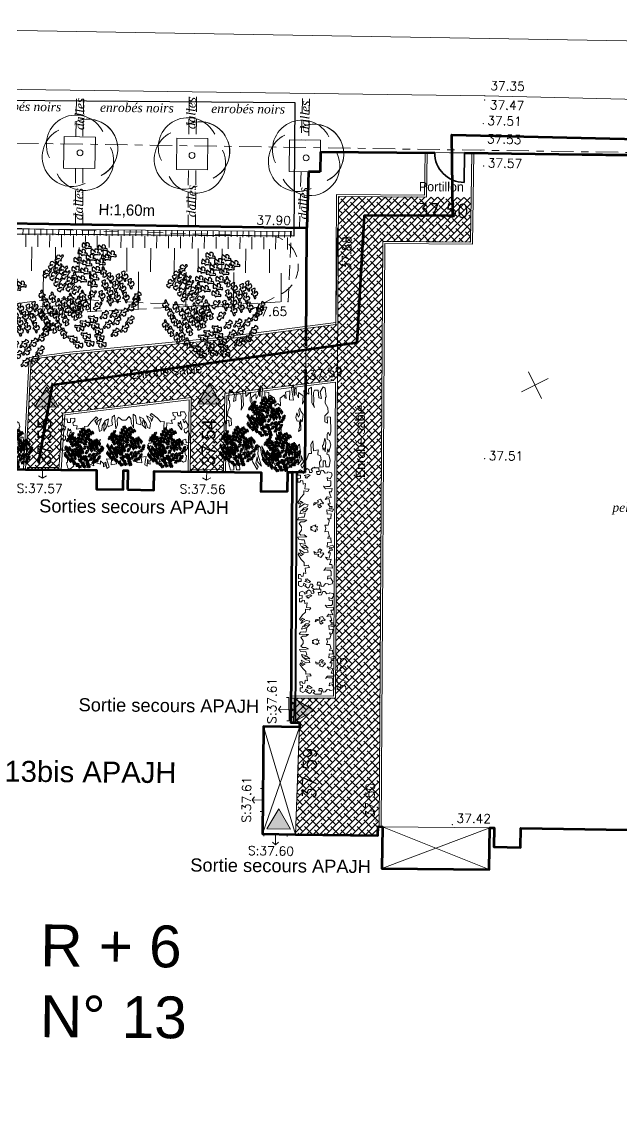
# Model space of a CAD drawing. Extents: x 996 to 1166918, y 537 to 295728.
# Drawn here: x 1071.31 to 1091.48, y 678.5 to 715.58 of the extents above; entities that cross this region are included whole.
import ezdxf

# ---------------------------------------------------------------- set-up
doc = ezdxf.new("R2010")
doc.units = 0
doc.header["$MEASUREMENT"] = 0
for name, pattern in [('CONTINU', [0]), ('DGN2', [0.75, 0.5, -0.25]), ('DGN3', [1.25, 1, -0.25]), ('DGN4', [1.5, 0.75, -0.25, 0.25, -0.25])]:
    doc.linetypes.add(name, pattern=pattern)
doc.layers.get('0').update_dxf_attribs({"linetype": 'CONTINUOUS', "lineweight": 0})
for name, color, linetype, lineweight, true_color in [('Bardages bois', 7, 'CONTINUOUS', 40, 0xa35200), ('Clôtures', 7, 'CONTINUOUS', 120, 0x04c83f), ('Enrobé sablé ou clair', 7, 'CONTINU', 5, 0x8a6700)]:
    doc.layers.add(name, color=color, linetype=linetype, lineweight=lineweight, true_color=true_color)
doc.layers.add('BATIMENT', color=7, linetype='CONTINU')
doc.layers.add('TEXTE', color=7, linetype='CONTINUOUS')
doc.layers.add('Buissons', color=7, linetype='CONTINUOUS', true_color=0x04ec8b)
doc.layers.add('Trottoirs', color=7, linetype='CONTINUOUS', true_color=0xffffff)
for name, color, linetype, lineweight in [('CF-FON-CADASTRE-DIGITALISE', 6, 'DGN4', 0), ('CF-TOPO-ALTITUDE-SEUIL', 7, 'CONTINUOUS', 0), ('CF-TOPO-ALTITUDE-TN', 94, 'CONTINUOUS', 0), ('CF-TOPO-ALTITUDE-VOIRIE', 7, 'CONTINUOUS', 0), ('CF-TOPO-BATI', 7, 'CONTINUOUS', 0), ('CF-TOPO-CARROYAGE', 7, 'CONTINUOUS', 0), ('CF-TOPO-NATURE-MATERIAUX-TXT', 7, 'CONTINUOUS', 0), ('CF-TOPO-RELIEF-NATUREL', 94, 'CONTINUOUS', 0), ('CF-TOPO-VEGETATION', 94, 'CONTINUOUS', 0), ('CF-TOPO-VOIRIE', 7, 'CONTINUOUS', 0), ('DIVERS', 7, 'CONTINU', 5), ('Grilles', 1, 'CONTINUOUS', 158), ('Niveaux projet', 7, 'CONTINU', 5), ('Texte projet', 7, 'CONTINU', 5)]:
    doc.layers.add(name, color=color, linetype=linetype, lineweight=lineweight)
doc.layers.get('Grilles').off()
doc.styles.add('LEROY', font='j_leroy')
doc.styles.add('SIMPLEX', font='simplex.shx')
doc.styles.get("Standard").update_dxf_attribs({"font": 'arial.ttf'})
doc.styles.add('Style-Times New Roman IF', font='timesi.ttf')
pattern_1 = [(45, (1234.66075, 653.56351), (-0.11048543, 0.11048543), []), (135, (1234.66075, 653.56351), (-0.3314563, 0.11048543), [0.390625, -0.234375])]

# ---------------------------------------------------------------- blocks, each defined once
blk = doc.blocks.new('BRANCHS', base_point=(1.485, 0.588))
for p, q in [((1.515, 0.652), (1.486, 0.637)), ((1.486, 0.637), (1.492, 0.625)), ((1.492, 0.625), (1.502, 0.614)), ((1.531, 0.65), (1.515, 0.652)), ((1.52, 0.596), (1.526, 0.621)), ((1.526, 0.621), (1.531, 0.65)), ((1.549, 0.62), (1.529, 0.612)), ((1.562, 0.6), (1.549, 0.62)), ((1.497, 0.601), (1.486, 0.588)), ((1.486, 0.588), (1.5, 0.588)), ((1.502, 0.614), (1.497, 0.601)), ((1.5, 0.588), (1.514, 0.563)), ((1.514, 0.563), (1.521, 0.541)), ((1.529, 0.612), (1.52, 0.596)), ((1.521, 0.541), (1.534, 0.54)), ((1.529, 0.572), (1.548, 0.576)), ((1.531, 0.565), (1.529, 0.572)), ((1.541, 0.554), (1.531, 0.565)), ((1.534, 0.54), (1.541, 0.554)), ((1.548, 0.576), (1.557, 0.579)), ((1.557, 0.579), (1.562, 0.6))]:
    blk.add_line(p, q)
blk = doc.blocks.new('ARBRE12')
at = {"yscale": 3, "zscale": 3}
for p, xscale, rotation in [((-0.069, 1.578), 3.00000000000064, 60.00000000000705), ((-0.207, 1.356), 3.00000000000064, 60.00000000000705), ((0.225, 1.366), 3.00000000000064, 60.00000000000705), ((0.466, 1.504), 3.00000000000064, 60.00000000000705), ((0.578, 1.19), 3.00000000000064, 60.00000000000705), ((0.768, 1.301), 3.00000000000064, 60.00000000000705), ((-1.098, 0.971), 3.00000000000064, 119.9999999999929), ((-0.934, 0.879), 3.00000000000064, 119.9999999999929), ((-0.882, 1.184), 3.00000000000064, 119.9999999999929), ((-0.345, 1.088), 3.00000000000064, 60.00000000000705), ((-0.051, 0.996), 3.00000000000064, 60.00000000000705), ((0.069, 1.181), 3.00000000000064, 60.00000000000705), ((0.397, 1.033), 3.00000000000064, 60.00000000000705), ((-1.287, 0.685), 3.00000000000064, 119.9999999999929), ((-1.055, 0.602), 3.00000000000064, 119.9999999999929), ((-0.744, 0.805), 3.00000000000064, 119.9999999999929), ((-0.658, 0.648), 3.00000000000064, 119.9999999999929), ((-0.414, 0.783), 3.00000000000064, 60.00000000000705), ((-0.321, 0.652), 3, 180), ((-0.232, 0.46), 3.00000000000064, 60.00000000000705), ((-0.12, 0.728), 3.00000000000064, 60.00000000000705), ((0.181, 0.525), 3.00000000000064, 60.00000000000705), ((0.268, 0.774), 3.00000000000064, 60.00000000000705), ((0.645, 0.837), 3, 180), ((-0.925, 0.399), 3.00000000000064, 119.9999999999929), ((-0.804, 0.214), 3.00000000000064, 119.9999999999929), ((-0.528, 0.436), 3.00000000000064, 119.9999999999929), ((-0.511, 0.232), 3.00000000000064, 119.9999999999929), ((-0.304, 0.131), 3.00000000000064, 119.9999999999929), ((0.13, 0.294), 3.00000000000064, 60.00000000000705), ((-1.417, 0.051), 3, 180), ((-1.072, -0.013), 3, 180), ((-0.459, -0.05), 3, 180), ((-0.054, 0.051), 3, 180), ((0.23, -0.026), 3.00000000000064, 119.9999999999929), ((1.573, 0.076), 3.00000000000064, 299.999999999993), ((-1.253, -0.244), 3, 180), ((-1.132, -0.475), 3, 180), ((-0.856, -0.235), 3, 180), ((-0.666, -0.17), 3, 180), ((-0.528, -0.457), 3, 180), ((-0.373, -0.318), 3, 180), ((-0.192, -0.152), 3, 180), ((-0.131, -0.328), 3, 180), ((0.067, -0.263), 3, 180), ((0.412, -0.414), 3.00000000000064, 119.9999999999929), ((1.383, -0.293), 3.00000000000064, 299.999999999993), ((1.538, -0.099), 3.00000000000064, 299.999999999993), ((-1.425, -0.614), 3, 180), ((-1.253, -0.826), 3, 180), ((-0.942, -0.642), 3, 180), ((-0.744, -0.522), 3, 180), ((-0.623, -0.799), 3, 180), ((-0.33, -0.614), 3, 180), ((-0.183, -0.54), 3, 180), ((-0.069, -0.807), 3.00000000000064, 240.0000000000071), ((0.208, -0.65), 3.00000000000064, 240.0000000000071), ((0.477, -0.552), 3.00000000000064, 299.999999999993), ((0.805, -0.506), 3.00000000000064, 299.999999999993), ((0.891, -0.755), 3.00000000000064, 299.999999999993), ((1.116, -0.469), 3.00000000000064, 299.999999999993), ((1.34, -0.728), 3.00000000000064, 299.999999999993), ((-1.037, -1.048), 3, 180), ((-0.873, -0.956), 3, 180), ((-0.692, -1.224), 3, 180), ((-0.25, -0.955), 3.00000000000064, 240.0000000000071), ((0.251, -0.863), 3.00000000000064, 240.0000000000071), ((0.38, -1.038), 3.00000000000064, 240.0000000000071), ((0.589, -0.875), 3.00000000000064, 299.999999999993), ((0.84, -1.143), 3.00000000000064, 299.999999999993), ((1.159, -1.005), 3.00000000000064, 299.999999999993), ((-0.482, -1.316), 3.00000000000064, 240.0000000000071), ((-0.293, -1.519), 3.00000000000064, 240.0000000000071), ((-0.034, -1.214), 3.00000000000064, 240.0000000000071), ((0.087, -1.463), 3.00000000000064, 240.0000000000071), ((0.423, -1.269), 3.00000000000064, 240.0000000000071), ((0.492, -1.491), 3.00000000000064, 240.0000000000071)]:
    blk.add_blockref('BRANCHS', p, dxfattribs=dict(at, xscale=xscale, rotation=rotation))
at = {"xscale": 3, "yscale": 3, "zscale": 3}
for p in [(0.641, 0.59), (0.935, 0.553), (1.124, 0.645), (0.46, 0.35), (0.805, 0.304), (1.055, 0.239), (1.331, 0.396), (0.357, -0.01), (0.624, 0.1), (0.633, -0.177), (0.874, -0.066), (1.167, -0.066)]:
    blk.add_blockref('BRANCHS', p, dxfattribs=at)
blk = doc.blocks.new('cf319porte-pieton')
for p, q in [((0.5, 0.36), (0.368, 0.275)), ((0.5, 0), (0.5, 0.36)), ((0.5, 0.36), (0.632, 0.275)), ((0, 0), (0, 0.08)), ((0, 0), (1, 0)), ((1, 0), (1, 0.08))]:
    blk.add_line(p, q)
blk = doc.blocks.new('cf30arbre20')
blk.add_circle((0, 0), 0.1)
for centre, start, end in [((0, 0.3), 0, 180), ((-0.3, 0), 90, 270), ((0.3, 0), 270, 90), ((0, -0.3), 180, 0)]:
    blk.add_arc(centre, 1, start, end)
blk = doc.blocks.new('cf39entourage-arbre-carre')
at = {"color": 0}
for p, q in [((0, 0), (0, 1)), ((0, 1), (1, 1)), ((1, 1), (1, 0)), ((1, 0), (0, 0))]:
    blk.add_line(p, q, dxfattribs=at)
blk = doc.blocks.new('hab_haie')
at = {"linetype": 'Continuous', "lineweight": 0}
for p, q in [((-2.611, 0.757), (-2.634, 0.673)), ((-2.559, 0.77), (-2.611, 0.757)), ((-2.477, 0.724), (-2.559, 0.77)), ((-2.185, 0.752), (-2.259, 0.77)), ((-2.259, 0.77), (-2.254, 0.619)), ((-2.185, 0.703), (-2.185, 0.752)), ((-2.059, 0.742), (-2.144, 0.714)), ((-2.077, 0.657), (-2.059, 0.742)), ((-1.821, 0.757), (-1.859, 0.768)), ((-1.859, 0.768), (-1.854, 0.716)), ((-1.826, 0.703), (-1.821, 0.757)), ((-1.793, 0.798), (-1.808, 0.696)), ((-1.744, 0.775), (-1.793, 0.798)), ((-1.759, 0.727), (-1.744, 0.775)), ((-1.582, 0.732), (-1.69, 0.742)), ((-1.69, 0.742), (-1.682, 0.657)), ((-1.152, 0.732), (-1.044, 0.742)), ((-1.044, 0.742), (-1.054, 0.657)), ((-0.993, 0.775), (-0.944, 0.798)), ((-0.977, 0.727), (-0.993, 0.775)), ((-0.944, 0.798), (-0.929, 0.696)), ((-0.916, 0.757), (-0.877, 0.768)), ((-0.911, 0.703), (-0.916, 0.757)), ((-0.877, 0.768), (-0.88, 0.716)), ((-0.659, 0.657), (-0.677, 0.742)), ((-0.677, 0.742), (-0.593, 0.714)), ((-0.554, 0.752), (-0.477, 0.77)), ((-0.554, 0.703), (-0.554, 0.752)), ((-0.477, 0.77), (-0.48, 0.619)), ((-0.259, 0.724), (-0.177, 0.77)), ((-0.177, 0.77), (-0.126, 0.757)), ((-0.126, 0.757), (-0.103, 0.673)), ((-2.634, 0.673), (-2.611, 0.665)), ((-2.611, 0.665), (-2.603, 0.611)), ((-2.508, 0.657), (-2.477, 0.724)), ((-2.441, 0.665), (-2.508, 0.657)), ((-2.429, 0.739), (-2.441, 0.665)), ((-2.336, 0.739), (-2.429, 0.739)), ((-2.303, 0.714), (-2.336, 0.739)), ((-2.303, 0.639), (-2.303, 0.714)), ((-2.3, 0.606), (-2.303, 0.639)), ((-2.144, 0.714), (-2.185, 0.703)), ((-2.018, 0.611), (-2.077, 0.657)), ((-1.918, 0.724), (-2.039, 0.691)), ((-2.039, 0.691), (-2.018, 0.611)), ((-1.918, 0.673), (-1.918, 0.724)), ((-1.854, 0.716), (-1.918, 0.673)), ((-1.808, 0.696), (-1.826, 0.703)), ((-1.785, 0.65), (-1.759, 0.727)), ((-1.682, 0.657), (-1.785, 0.65)), ((-1.595, 0.668), (-1.582, 0.732)), ((-1.559, 0.675), (-1.595, 0.668)), ((-1.441, 0.675), (-1.559, 0.706)), ((-1.559, 0.706), (-1.559, 0.675)), ((-1.441, 0.601), (-1.441, 0.675)), ((-1.295, 0.675), (-1.18, 0.706)), ((-1.293, 0.601), (-1.295, 0.675)), ((-1.18, 0.706), (-1.177, 0.675)), ((-1.177, 0.675), (-1.141, 0.668)), ((-1.141, 0.668), (-1.152, 0.732)), ((-1.054, 0.657), (-0.949, 0.65)), ((-0.949, 0.65), (-0.977, 0.727)), ((-0.929, 0.696), (-0.911, 0.703)), ((-0.88, 0.716), (-0.821, 0.673)), ((-0.821, 0.673), (-0.821, 0.724)), ((-0.821, 0.724), (-0.7, 0.691)), ((-0.7, 0.691), (-0.721, 0.611)), ((-0.721, 0.611), (-0.659, 0.657)), ((-0.593, 0.714), (-0.554, 0.703)), ((-0.441, 0.606), (-0.431, 0.639)), ((-0.431, 0.714), (-0.4, 0.739)), ((-0.431, 0.639), (-0.431, 0.714)), ((-0.4, 0.739), (-0.306, 0.739)), ((-0.306, 0.739), (-0.298, 0.665)), ((-0.298, 0.665), (-0.229, 0.657)), ((-0.229, 0.657), (-0.259, 0.724)), ((-0.126, 0.665), (-0.134, 0.611)), ((-0.103, 0.673), (-0.126, 0.665)), ((-2.664, 0.565), (-2.67, 0.521)), ((-2.603, 0.611), (-2.664, 0.565)), ((-2.254, 0.619), (-2.316, 0.573)), ((-2.316, 0.573), (-2.3, 0.606)), ((-1.964, 0.544), (-2.021, 0.509)), ((-1.936, 0.575), (-1.964, 0.544)), ((-1.918, 0.555), (-1.936, 0.575)), ((-1.926, 0.509), (-1.918, 0.555)), ((-1.372, 0.624), (-1.441, 0.601)), ((-1.362, 0.624), (-1.293, 0.601)), ((-0.821, 0.555), (-0.8, 0.575)), ((-0.811, 0.509), (-0.821, 0.555)), ((-0.8, 0.575), (-0.77, 0.544)), ((-0.77, 0.544), (-0.716, 0.509)), ((-0.48, 0.619), (-0.421, 0.573)), ((-0.421, 0.573), (-0.441, 0.606)), ((-0.134, 0.611), (-0.07, 0.565)), ((-0.07, 0.565), (-0.067, 0.521)), ((-2.641, 0.48), (-2.728, 0.475)), ((-2.728, 0.475), (-2.726, 0.339)), ((-2.67, 0.521), (-2.577, 0.491)), ((-2.641, 0.421), (-2.641, 0.48)), ((-2.577, 0.432), (-2.641, 0.421)), ((-2.577, 0.491), (-2.577, 0.432)), ((-2.021, 0.509), (-1.993, 0.439)), ((-1.993, 0.439), (-1.954, 0.462)), ((-1.954, 0.462), (-1.944, 0.365)), ((-1.893, 0.485), (-1.926, 0.509)), ((-1.926, 0.403), (-1.908, 0.45)), ((-1.908, 0.45), (-1.859, 0.45)), ((-1.859, 0.529), (-1.893, 0.485)), ((-1.826, 0.485), (-1.859, 0.529)), ((-1.859, 0.45), (-1.826, 0.485)), ((-1.4, 0.385), (-1.408, 0.434)), ((-1.408, 0.434), (-1.372, 0.419)), ((-1.326, 0.434), (-1.362, 0.419)), ((-1.334, 0.385), (-1.326, 0.434)), ((-0.911, 0.485), (-0.88, 0.529)), ((-0.877, 0.45), (-0.911, 0.485)), ((-0.88, 0.529), (-0.841, 0.485)), ((-0.829, 0.45), (-0.877, 0.45)), ((-0.841, 0.485), (-0.811, 0.509)), ((-0.811, 0.403), (-0.829, 0.45)), ((-0.785, 0.462), (-0.793, 0.365)), ((-0.744, 0.439), (-0.785, 0.462)), ((-0.716, 0.509), (-0.744, 0.439)), ((-0.067, 0.521), (-0.159, 0.491)), ((-0.159, 0.491), (-0.159, 0.432)), ((-0.159, 0.432), (-0.098, 0.421)), ((-0.098, 0.421), (-0.098, 0.48)), ((-0.098, 0.48), (-0.008, 0.475)), ((-0.008, 0.475), (-0.011, 0.339)), ((-2.726, 0.339), (-2.69, 0.296)), ((-2.69, 0.296), (-2.654, 0.332)), ((-2.654, 0.332), (-2.621, 0.311)), ((-1.944, 0.365), (-1.885, 0.35)), ((-1.885, 0.35), (-1.926, 0.403)), ((-1.4, 0.275), (-1.446, 0.401)), ((-1.446, 0.401), (-1.4, 0.385)), ((-1.334, 0.275), (-1.29, 0.401)), ((-1.29, 0.401), (-1.334, 0.385)), ((-0.852, 0.35), (-0.811, 0.403)), ((-0.793, 0.365), (-0.852, 0.35)), ((-0.082, 0.332), (-0.116, 0.311)), ((-0.047, 0.296), (-0.082, 0.332)), ((-0.011, 0.339), (-0.047, 0.296)), ((-2.68, 0.252), (-2.708, 0.211)), ((-2.618, 0.265), (-2.68, 0.252)), ((-2.621, 0.311), (-2.618, 0.265)), ((-2.559, 0.275), (-2.58, 0.239)), ((-2.58, 0.239), (-2.552, 0.144)), ((-2.518, 0.216), (-2.559, 0.275)), ((-2.495, 0.203), (-2.518, 0.216)), ((-2.259, 0.157), (-2.244, 0.255)), ((-2.244, 0.255), (-2.193, 0.221)), ((-2.193, 0.221), (-2.208, 0.134)), ((-1.921, 0.144), (-1.9, 0.227)), ((-1.9, 0.227), (-1.849, 0.206)), ((-1.785, 0.091), (-1.811, 0.224)), ((-1.811, 0.224), (-1.741, 0.16)), ((-1.393, 0.316), (-1.4, 0.275)), ((-1.372, 0.28), (-1.393, 0.316)), ((-1.362, 0.28), (-1.344, 0.316)), ((-1.344, 0.316), (-1.334, 0.275)), ((-0.926, 0.224), (-0.993, 0.16)), ((-0.949, 0.091), (-0.926, 0.224)), ((-0.836, 0.227), (-0.888, 0.206)), ((-0.821, 0.144), (-0.836, 0.227)), ((-0.49, 0.255), (-0.541, 0.221)), ((-0.541, 0.221), (-0.531, 0.134)), ((-0.477, 0.157), (-0.49, 0.255)), ((-0.241, 0.203), (-0.218, 0.216)), ((-0.218, 0.216), (-0.177, 0.275)), ((-0.157, 0.239), (-0.182, 0.144)), ((-0.177, 0.275), (-0.157, 0.239)), ((-0.116, 0.311), (-0.121, 0.265)), ((-0.121, 0.265), (-0.057, 0.252)), ((-0.057, 0.252), (-0.029, 0.211)), ((-2.708, 0.211), (-2.654, 0.142)), ((-2.646, 0.114), (-2.68, 0.06)), ((-2.654, 0.142), (-2.626, 0.173)), ((-2.6, 0.121), (-2.646, 0.114)), ((-2.626, 0.173), (-2.6, 0.121)), ((-2.552, 0.144), (-2.534, 0.185)), ((-2.534, 0.185), (-2.503, 0.162)), ((-2.503, 0.162), (-2.495, 0.203)), ((-2.444, 0.068), (-2.436, 0.109)), ((-2.436, 0.109), (-2.359, 0.119)), ((-2.359, 0.119), (-2.377, 0.168)), ((-2.377, 0.168), (-2.259, 0.157)), ((-2.208, 0.134), (-2.134, 0.134)), ((-2.134, 0.134), (-2.062, 0.068)), ((-1.982, 0.057), (-1.941, 0.119)), ((-1.941, 0.119), (-1.931, 0.068)), ((-1.841, 0.029), (-1.921, 0.144)), ((-1.849, 0.206), (-1.831, 0.139)), ((-1.831, 0.139), (-1.785, 0.091)), ((-1.741, 0.16), (-1.777, 0.073)), ((-1.721, 0.127), (-1.705, 0.16)), ((-1.698, 0.039), (-1.721, 0.127)), ((-1.705, 0.16), (-1.621, 0.137)), ((-1.621, 0.137), (-1.623, 0.078)), ((-1.564, -0.009), (-1.559, 0.142)), ((-1.559, 0.142), (-1.554, 0.198)), ((-1.554, 0.198), (-1.518, 0.139)), ((-1.518, 0.139), (-1.513, 0.06)), ((-1.182, 0.198), (-1.221, 0.139)), ((-1.221, 0.139), (-1.221, 0.06)), ((-1.18, 0.142), (-1.182, 0.198)), ((-1.17, -0.009), (-1.18, 0.142)), ((-1.029, 0.16), (-1.116, 0.137)), ((-1.116, 0.137), (-1.113, 0.078)), ((-1.041, 0.039), (-1.016, 0.127)), ((-1.016, 0.127), (-1.029, 0.16)), ((-0.993, 0.16), (-0.959, 0.073)), ((-0.903, 0.139), (-0.949, 0.091)), ((-0.888, 0.206), (-0.903, 0.139)), ((-0.898, 0.029), (-0.821, 0.144)), ((-0.8, 0.119), (-0.805, 0.068)), ((-0.752, 0.057), (-0.8, 0.119)), ((-0.603, 0.134), (-0.675, 0.068)), ((-0.531, 0.134), (-0.603, 0.134)), ((-0.359, 0.168), (-0.477, 0.157)), ((-0.375, 0.119), (-0.359, 0.168)), ((-0.3, 0.109), (-0.375, 0.119)), ((-0.293, 0.068), (-0.3, 0.109)), ((-0.231, 0.162), (-0.241, 0.203)), ((-0.203, 0.185), (-0.231, 0.162)), ((-0.182, 0.144), (-0.203, 0.185)), ((-0.111, 0.173), (-0.141, 0.121)), ((-0.141, 0.121), (-0.088, 0.114)), ((-0.082, 0.142), (-0.111, 0.173)), ((-0.088, 0.114), (-0.057, 0.06)), ((-0.029, 0.211), (-0.082, 0.142)), ((-2.68, 0.06), (-2.644, 0.001)), ((-2.644, 0.001), (-2.559, 0.001)), ((-2.559, 0.001), (-2.562, 0.06)), ((-2.562, 0.06), (-2.498, 0.06)), ((-2.498, 0.06), (-2.49, 0.001)), ((-2.49, 0.001), (-2.403, 0.001)), ((-2.403, 0.047), (-2.444, 0.068)), ((-2.403, 0.001), (-2.403, 0.047)), ((-2.062, 0.068), (-1.952, -0.004)), ((-1.921, 0.024), (-1.982, 0.057)), ((-1.952, -0.004), (-1.921, 0.024)), ((-1.931, 0.068), (-1.841, 0.029)), ((-1.777, 0.073), (-1.721, 0.047)), ((-1.721, 0.047), (-1.698, 0.039)), ((-1.623, 0.078), (-1.616, 0.019)), ((-1.616, 0.019), (-1.564, -0.009)), ((-1.513, 0.06), (-1.48, 0.024)), ((-1.48, 0.024), (-1.405, 0.075)), ((-1.405, 0.075), (-1.372, 0.073)), ((-1.329, 0.075), (-1.362, 0.073)), ((-1.257, 0.024), (-1.329, 0.075)), ((-1.221, 0.06), (-1.257, 0.024)), ((-1.121, 0.019), (-1.17, -0.009)), ((-1.113, 0.078), (-1.121, 0.019)), ((-1.016, 0.047), (-1.041, 0.039)), ((-0.959, 0.073), (-1.016, 0.047)), ((-0.805, 0.068), (-0.898, 0.029)), ((-0.821, 0.024), (-0.752, 0.057)), ((-0.785, -0.004), (-0.821, 0.024)), ((-0.675, 0.068), (-0.785, -0.004)), ((-0.334, 0.047), (-0.293, 0.068)), ((-0.334, 0.001), (-0.334, 0.047)), ((-0.247, 0.001), (-0.334, 0.001)), ((-0.239, 0.06), (-0.247, 0.001)), ((-0.177, 0.06), (-0.239, 0.06)), ((-0.177, 0.001), (-0.177, 0.06)), ((-0.093, 0.001), (-0.177, 0.001)), ((-0.057, 0.06), (-0.093, 0.001))]:
    blk.add_line(p, q, dxfattribs=at)
blk.add_point((-2.733, 0.382), dxfattribs=at)
blk = doc.blocks.new('CROIX')
at = {"linetype": 'CONTINU'}
for p, q in [((0, 0.5), (0, -0.5)), ((-0.5, 0), (0.5, 0))]:
    blk.add_line(p, q, dxfattribs=at)
blk = doc.blocks.new('A$C18F56CE4')
at = {"layer": 'Buissons', "color": 112, "ltscale": 0.05}
for p in [(1.844, -2.189), (8.462, -2.34), (6.455, -2.787), (11.872, -2.827), (4.161, -3.416), (9.331, -4.628), (13.115, -4.725), (18.651, -5.395), (2.116, -5.63), (22.812, -5.724), (4.811, -6.327), (15.628, -6.412), (10.719, -6.711), (7.056, -7.194), (2.894, -8.621), (9.273, -9.019), (4.96, -9.467), (-2.186, -10.063), (-0.55, -11.512), (2.385, -11.642), (7.237, -11.592), (5.06, -12.635), (1.3, -14.421), (7.926, -14.164), (-0.969, -14.533), (5.367, -15.619), (3.423, -16.893), (-0.204, -17.822)]:
    blk.add_blockref('ARBRE12', p, dxfattribs=at)
blk = doc.blocks.new('A$C366579FD')
at = {"layer": 'DIVERS', "ltscale": 0.05}
blk.add_hatch(color=256, dxfattribs=at).paths.add_polyline_path([(0.691, 0.384), (0.013, 0.79), (0, 0)])
blk.add_lwpolyline([(0.691, 0.384), (0.013, 0.79), (0, 0)], close=True, dxfattribs=at)

msp = doc.modelspace()

# ---------------------------------------------------------------- hatches: boundary and pattern name
at = {"layer": 'Enrobé sablé ou clair', "ltscale": 0.05}
h = msp.add_hatch(dxfattribs=at)
h.set_pattern_fill('ANSI38', color=256, scale=1.25, style=0)
h.set_pattern_definition(pattern_1)
h.paths.add_polyline_path([(1086.389, 708.182), (1086.412, 709.681), (1084.946, 709.691), (1084.946, 709.695), (1081.952, 709.713), (1081.846, 692.843), (1080.346, 692.852), (1080.341, 692.033), (1080.641, 692.028), (1080.501, 688.266), (1083.277, 688.228), (1083.282, 688.528), (1083.319, 688.527), (1083.44, 708.207)])
h = msp.add_hatch(dxfattribs=at)
h.set_pattern_fill('ANSI38', color=256, scale=1.25, style=0)
h.set_pattern_definition(pattern_1)
h.paths.add_polyline_path([(1072.912, 704.408), (1071.61, 704.243), (1071.513, 702.293), (1071.426, 700.541), (1072.55, 700.53), (1072.679, 702.433), (1081.791, 703.531), (1081.913, 703.546), (1081.925, 705.416), (1081.858, 705.408), (1077.979, 704.899)])
h = msp.add_hatch(dxfattribs=at)
h.set_pattern_fill('ANSI38', color=256, scale=1.25, style=0)
h.set_pattern_definition(pattern_1)
h.paths.add_polyline_path([(1078.122, 703.089), (1077, 702.954), (1076.96, 700.467), (1078.08, 700.454)])

# ---------------------------------------------------------------- linework, layer by layer
for p, q in [((1055.569, 715.548), (1098.75, 714.833)), ((1083.458, 711.207), (1081.961, 711.22)), ((1098.81, 711.077), (1083.458, 711.207)), ((1084.912, 709.695), (1083.449, 709.707)), ((1081.846, 692.843), (1081.912, 703.75)), ((1081.846, 692.843), (1080.346, 692.858))]:
    msp.add_line(p, q)
at = {"layer": 'Bardages bois', "ltscale": 0.05}
for p, q in [((1080.392, 700.444), (1080.341, 692.033)), ((1080.392, 700.444), (1080.542, 700.443)), ((1080.542, 700.443), (1080.491, 692.032)), ((1080.341, 692.033), (1080.491, 692.032))]:
    msp.add_line(p, q, dxfattribs=at)
at = {"layer": 'BATIMENT'}
for points in [[(1069.066, 692.176), (1069.068, 692.326), (1069.708, 692.315), (1069.723, 693.215), (1069.083, 693.226), (1069.165, 700.567), (1069.315, 700.565), (1069.305, 699.925), (1070.203, 699.912), (1070.214, 700.552), (1073.817, 700.518), (1073.806, 699.878), (1074.706, 699.864), (1074.716, 700.504), (1074.866, 700.501), (1074.856, 699.861)], [(1074.856, 699.861), (1075.739, 699.842), (1075.75, 700.482), (1079.354, 700.439), (1079.343, 699.799), (1080.232, 699.806), (1080.242, 700.446), (1080.392, 700.444), (1080.341, 692.033), (1080.641, 692.028), (1080.638, 691.878), (1079.428, 691.898), (1079.391, 688.284), (1080.501, 688.266), (1083.277, 688.228), (1083.282, 688.528), (1083.432, 688.525), (1083.409, 687.125), (1087.011, 687.09), (1087.034, 688.49), (1087.184, 688.488), (1087.174, 687.848), (1088.074, 687.833), (1088.084, 688.473), (1091.672, 688.426)]]:
    msp.add_lwpolyline(points, dxfattribs=at)
at = {"layer": 'BATIMENT', "lineweight": 60}
for points in [[(1069.066, 692.176), (1069.068, 692.326), (1069.708, 692.315), (1069.723, 693.215), (1069.083, 693.226), (1069.165, 700.567), (1069.315, 700.565), (1069.305, 699.925), (1070.203, 699.912), (1070.214, 700.552), (1073.817, 700.518), (1073.806, 699.878), (1074.706, 699.864), (1074.716, 700.504), (1074.866, 700.501), (1074.856, 699.861)], [(1074.856, 699.861), (1075.739, 699.842), (1075.75, 700.482), (1079.354, 700.439), (1079.343, 699.799), (1080.232, 699.806), (1080.242, 700.446), (1080.392, 700.444), (1080.341, 692.033), (1080.641, 692.028), (1080.638, 691.878), (1079.428, 691.898), (1079.391, 688.284), (1080.501, 688.266), (1083.277, 688.228), (1083.282, 688.528), (1083.432, 688.525), (1083.409, 687.125), (1087.011, 687.09), (1087.034, 688.49), (1087.184, 688.488), (1087.174, 687.848), (1088.074, 687.833), (1088.084, 688.473), (1091.672, 688.426)]]:
    msp.add_lwpolyline(points, dxfattribs=at)
at = {"layer": 'CF-FON-CADASTRE-DIGITALISE', "lineweight": 0, "flags": 128}
msp.add_lwpolyline([(1050.968, 703.567), (1053.482, 706.703), (1054.868, 711.757), (1098.804, 711.085), (1101.999, 712.978), (1112.616, 712.853), (1112.579, 707.868), (1117.23, 707.834), (1117.273, 710.777), (1153.907, 710.161, -0.128061), (1156.194, 709.608, -0.158091), (1158.331, 707.385, 0.029168), (1158.834, 706.487, -0.115233), (1159.602, 701.898), (1159.408, 609.46), (1158.951, 609.468), (1158.813, 602.433), (1152.032, 598.153, -0.108271), (1148.523, 597.143), (1064.89, 598.051, -0.391305), (1050.624, 612.661), (1050.97, 704.056), (1050.006, 709.836, 0.020715), (1049.379, 712.281, 0.027295), (1048.249, 715.408)], format="xyb", dxfattribs=at)
at = {"layer": 'CF-TOPO-ALTITUDE-SEUIL', "lineweight": 0, "flags": 128}
for points in [[(1072.056, 700.611, 1), (1072.047, 700.606, 1), (1072.056, 700.611)], [(1077.541, 700.611, 1), (1077.532, 700.606, 1), (1077.541, 700.611)], [(1080.294, 692.449, 1), (1080.285, 692.445, 1), (1080.294, 692.449)], [(1079.413, 689.427, 1), (1079.404, 689.422, 1), (1079.413, 689.427)], [(1079.836, 688.283, 1), (1079.828, 688.279, 1), (1079.836, 688.283)]]:
    msp.add_lwpolyline(points, format="xyb", dxfattribs=at)
at = {"layer": 'CF-TOPO-ALTITUDE-SEUIL', "lineweight": 0}
for p in [(1072.052, 700.608), (1077.536, 700.608), (1080.289, 692.447), (1079.408, 689.425), (1079.832, 688.281)]:
    msp.add_point(p, dxfattribs=at)
at = {"layer": 'CF-TOPO-ALTITUDE-TN', "lineweight": 0, "flags": 128}
for points in [[(1086.835, 710.74, 1), (1086.826, 710.736, 1), (1086.835, 710.74)], [(1080.366, 708.538, 1), (1080.357, 708.534, 1), (1080.366, 708.538)], [(1080.366, 708.538, 1), (1080.357, 708.534, 1), (1080.366, 708.538)], [(1080.26, 706.184, 1), (1080.251, 706.179, 1), (1080.26, 706.184)], [(1071.514, 705.743, 1), (1071.505, 705.739, 1), (1071.514, 705.743)], [(1086.872, 700.898, 1), (1086.863, 700.893, 1), (1086.872, 700.898)], [(1085.785, 688.595, 1), (1085.777, 688.591, 1), (1085.785, 688.595)]]:
    msp.add_lwpolyline(points, format="xyb", dxfattribs=at)
at = {"layer": 'CF-TOPO-ALTITUDE-TN', "lineweight": 0}
for p in [(1086.831, 710.738), (1080.361, 708.536), (1080.361, 708.536), (1080.256, 706.182), (1071.509, 705.741), (1086.868, 700.896), (1085.781, 688.593)]:
    msp.add_point(p, dxfattribs=at)
at = {"layer": 'CF-TOPO-ALTITUDE-VOIRIE', "lineweight": 0, "flags": 128}
for points in [[(1086.873, 713.103, 1), (1086.864, 713.099, 1), (1086.873, 713.103)], [(1086.87, 712.961, 1), (1086.861, 712.957, 1), (1086.87, 712.961)], [(1086.821, 712.166, 1), (1086.812, 712.161, 1), (1086.821, 712.166)], [(1086.739, 711.264, 1), (1086.73, 711.26, 1), (1086.739, 711.264)], [(1081.994, 708.586, 1), (1081.985, 708.581, 1), (1081.994, 708.586)], [(1081.741, 703.554, 1), (1081.732, 703.55, 1), (1081.741, 703.554)], [(1081.788, 692.951, 1), (1081.779, 692.946, 1), (1081.788, 692.951)], [(1083.215, 688.718, 1), (1083.206, 688.713, 1), (1083.215, 688.718)]]:
    msp.add_lwpolyline(points, format="xyb", dxfattribs=at)
at = {"layer": 'CF-TOPO-RELIEF-NATUREL', "lineweight": 0}
for p, q in [((1071.34, 708.622), (1071.338, 708.422)), ((1071.54, 708.62), (1071.538, 708.42)), ((1071.74, 708.618), (1071.738, 708.418)), ((1071.94, 708.616), (1071.938, 708.416)), ((1072.14, 708.614), (1072.138, 708.414)), ((1072.34, 708.612), (1072.338, 708.412)), ((1072.54, 708.611), (1072.538, 708.411)), ((1072.74, 708.609), (1072.738, 708.409)), ((1072.94, 708.607), (1072.938, 708.407)), ((1073.14, 708.605), (1073.138, 708.405)), ((1073.34, 708.603), (1073.338, 708.403)), ((1073.54, 708.601), (1073.538, 708.401)), ((1073.74, 708.599), (1073.738, 708.399)), ((1073.94, 708.597), (1073.938, 708.397)), ((1074.14, 708.595), (1074.138, 708.395)), ((1074.34, 708.593), (1074.338, 708.393)), ((1074.54, 708.591), (1074.538, 708.391)), ((1074.74, 708.59), (1074.738, 708.39)), ((1074.94, 708.588), (1074.938, 708.388)), ((1075.14, 708.586), (1075.138, 708.386)), ((1075.34, 708.584), (1075.338, 708.384)), ((1075.54, 708.582), (1075.538, 708.382)), ((1075.74, 708.58), (1075.738, 708.38)), ((1075.94, 708.578), (1075.938, 708.378)), ((1076.14, 708.576), (1076.138, 708.376)), ((1076.34, 708.574), (1076.338, 708.374)), ((1076.539, 708.572), (1076.538, 708.372)), ((1076.739, 708.57), (1076.738, 708.37)), ((1076.939, 708.568), (1076.938, 708.368)), ((1077.139, 708.567), (1077.138, 708.367)), ((1077.339, 708.565), (1077.338, 708.365)), ((1077.539, 708.563), (1077.538, 708.363)), ((1077.739, 708.561), (1077.738, 708.361)), ((1077.939, 708.559), (1077.938, 708.359)), ((1078.139, 708.557), (1078.138, 708.357)), ((1071.438, 708.421), (1071.434, 708.021)), ((1071.838, 708.417), (1071.834, 708.017)), ((1072.238, 708.413), (1072.234, 708.013)), ((1072.638, 708.41), (1072.634, 708.01)), ((1073.038, 708.406), (1073.034, 708.006)), ((1073.438, 708.402), (1073.434, 708.002)), ((1073.838, 708.398), (1073.834, 707.998)), ((1074.238, 708.394), (1074.234, 707.994)), ((1074.638, 708.39), (1074.634, 707.99)), ((1075.038, 708.387), (1075.034, 707.987)), ((1075.438, 708.383), (1075.434, 707.983)), ((1075.838, 708.379), (1075.834, 707.979)), ((1076.238, 708.375), (1076.234, 707.975)), ((1076.638, 708.371), (1076.634, 707.971)), ((1077.038, 708.368), (1077.034, 707.968)), ((1077.438, 708.364), (1077.434, 707.964)), ((1077.838, 708.36), (1077.834, 707.96)), ((1078.238, 708.356), (1078.234, 707.956)), ((1078.339, 708.555), (1078.338, 708.355)), ((1078.539, 708.553), (1078.537, 708.353)), ((1078.637, 708.352), (1078.634, 707.952)), ((1078.739, 708.551), (1078.737, 708.351)), ((1078.939, 708.549), (1078.937, 708.349)), ((1079.037, 708.348), (1079.034, 707.948)), ((1079.139, 708.547), (1079.137, 708.347)), ((1079.339, 708.546), (1079.337, 708.346)), ((1079.437, 708.345), (1079.434, 707.945)), ((1079.539, 708.544), (1079.537, 708.344)), ((1079.739, 708.542), (1079.737, 708.342)), ((1079.837, 708.341), (1079.834, 707.941)), ((1079.939, 708.54), (1079.937, 708.34)), ((1080.139, 708.538), (1080.137, 708.338)), ((1080.237, 708.337), (1080.234, 707.937)), ((1080.339, 708.536), (1080.337, 708.336)), ((1071.634, 708.019), (1071.626, 707.219)), ((1072.434, 708.012), (1072.426, 707.212)), ((1073.234, 708.004), (1073.226, 707.204)), ((1074.034, 707.996), (1074.026, 707.196)), ((1074.834, 707.989), (1074.826, 707.189)), ((1075.634, 707.981), (1075.626, 707.181)), ((1076.434, 707.973), (1076.426, 707.173)), ((1077.234, 707.966), (1077.226, 707.166)), ((1078.034, 707.958), (1078.026, 707.158)), ((1078.834, 707.95), (1078.826, 707.15)), ((1079.634, 707.943), (1079.626, 707.143)), ((1072.026, 707.215), (1072.012, 705.766)), ((1073.626, 707.2), (1073.613, 705.847)), ((1075.226, 707.185), (1075.214, 705.928)), ((1076.826, 707.169), (1076.815, 706.008)), ((1078.426, 707.154), (1078.416, 706.089)), ((1080.026, 707.139), (1080.017, 706.17))]:
    msp.add_line(p, q, dxfattribs=at)
at = {"layer": 'CF-TOPO-RELIEF-NATUREL', "lineweight": 0, "flags": 128}
msp.add_lwpolyline([(1055.715, 704.218, -0.106411), (1058.092, 707.292, -0.127993), (1062.289, 709.299), (1069.333, 708.641), (1080.361, 708.536)], format="xyb", dxfattribs=at)
at = {"layer": 'CF-TOPO-RELIEF-NATUREL', "linetype": 'DGN2', "lineweight": 0, "flags": 128}
msp.add_lwpolyline([(1061.065, 697.659), (1062.011, 705.618), (1071.509, 705.741), (1080.256, 706.182), (1080.361, 708.536)], dxfattribs=at)
at = {"layer": 'CF-TOPO-VEGETATION', "linetype": 'DGN2', "lineweight": 0, "flags": 128}
msp.add_lwpolyline([(1079.801, 708.375), (1069.002, 708.71), (1069.078, 710.339), (1066.569, 710.655), (1066.353, 711.452), (1062.045, 711.535), (1061.748, 710.496), (1055.957, 710.581), (1053.555, 706.576), (1055.615, 704.365), (1056.515, 704.941), (1060.662, 700.347), (1062.078, 706.104), (1067.161, 705.513), (1072.4, 706.298), (1079.087, 705.948), (1080.053, 706.451, 0.275602), (1080.597, 707.367, 0.345891)], format="xyb", close=True, dxfattribs=at)
at = {"layer": 'CF-TOPO-VOIRIE', "lineweight": 0}
msp.add_line((1071.61, 704.243), (1071.513, 702.293), dxfattribs=at)
at = {"layer": 'CF-TOPO-VOIRIE', "lineweight": 0, "flags": 128}
for points in [[(1049.524, 715.564), (1055.569, 715.548), (1057.555, 713.511), (1066.355, 713.381), (1086.869, 713.101), (1096.771, 712.867), (1098.75, 714.833), (1098.757, 714.826), (1107.892, 714.68), (1113.585, 714.622)], [(1071.513, 702.293), (1071.61, 704.243), (1072.912, 704.408), (1077.979, 704.899), (1081.858, 705.408), (1081.912, 708.656)], [(1071.356, 700.541), (1071.543, 704.305), (1072.905, 704.477), (1077.971, 704.969), (1081.855, 705.478)], [(1078.122, 703.089), (1081.791, 703.531)], [(1078.191, 703.027), (1081.843, 703.467)], [(1072.679, 702.433), (1077, 702.954)], [(1072.745, 702.37), (1076.928, 702.875)], [(1071.513, 702.293), (1071.426, 700.541)], [(1072.55, 700.53), (1072.679, 702.433)], [(1072.619, 700.525), (1072.745, 702.37)]]:
    msp.add_lwpolyline(points, dxfattribs=at)
at = {"layer": 'CF-TOPO-VOIRIE', "linetype": 'DGN2', "lineweight": 0, "flags": 128}
for points in [[(1073.116, 711.747), (1073.141, 713.118)], [(1073.356, 711.742), (1073.381, 713.114)], [(1076.929, 713.063), (1076.912, 711.682)], [(1077.179, 713.06), (1077.162, 711.678)], [(1080.979, 712.998), (1080.943, 711.607), (1080.697, 711.619)], [(1080.74, 713.005), (1080.709, 711.858), (1080.708, 711.858)], [(1073.107, 710.667), (1073.106, 708.791)], [(1073.357, 710.667), (1073.356, 708.791)], [(1076.901, 710.593), (1076.891, 708.729)], [(1077.151, 710.592), (1077.141, 708.728)], [(1080.689, 710.551), (1080.636, 708.676)], [(1080.939, 710.544), (1080.886, 708.669)]]:
    msp.add_lwpolyline(points, dxfattribs=at)
at = {"layer": 'Clôtures', "ltscale": 0.05}
for p, q in [((1081.344, 711.211), (1081.338, 710.545)), ((1080.939, 710.548), (1080.886, 708.671)), ((1081.338, 710.545), (1080.939, 710.548)), ((1080.826, 700.439), (1080.39, 700.442))]:
    msp.add_line(p, q, dxfattribs=at)
at = {"layer": 'Clôtures', "lineweight": 35, "ltscale": 0.05}
msp.add_line((1086.176, 710.184), (1086.185, 711.184), dxfattribs=at)
at = {"layer": 'Clôtures', "ltscale": 0.05}
for points in [[(1071.875, 700.791), (1072.337, 703.378), (1082.578, 704.8), (1082.82, 709.072), (1085.796, 709.091), (1085.761, 711.79), (1114.286, 711.122)], [(1081.344, 711.211), (1085.185, 711.186)], [(1086.185, 711.184), (1113.894, 710.79), (1113.865, 709.291), (1113.857, 708.309)], [(1069.306, 708.839), (1080.886, 708.665)], [(1080.857, 704.693), (1080.886, 708.671)], [(1080.826, 700.439), (1080.851, 703.894)]]:
    msp.add_lwpolyline(points, dxfattribs=at)
at = {"layer": 'Clôtures', "lineweight": 35, "ltscale": 0.05}
msp.add_arc((1086.185, 711.184), 1, 179.5131, 269.5131, dxfattribs=at)
at = {"layer": 'DIVERS', "ltscale": 0.05}
for p, q in [((1084.935, 711.184), (1084.912, 709.691)), ((1078.08, 700.454), (1078.122, 703.089)), ((1078.15, 700.453), (1078.191, 703.027)), ((1076.89, 700.468), (1076.928, 702.875)), ((1076.96, 700.467), (1077, 702.954))]:
    msp.add_line(p, q, dxfattribs=at)
for points in [[(1084.935, 711.188), (1084.912, 709.691), (1081.952, 709.713), (1081.846, 692.843), (1080.346, 692.852), (1080.341, 692.033), (1080.641, 692.028), (1080.501, 688.266), (1083.277, 688.228), (1083.282, 688.528), (1083.319, 688.527), (1083.44, 708.207), (1086.389, 708.182), (1086.435, 711.171), (1084.935, 711.188)], [(1084.865, 711.188), (1084.843, 709.762), (1081.883, 709.784), (1081.855, 705.478)], [(1083.389, 688.526), (1083.509, 708.137), (1086.458, 708.112), (1086.505, 711.18)], [(1115.054, 705.243), (1115.124, 710.765), (1086.435, 711.182), (1086.389, 708.177), (1083.44, 708.198), (1083.431, 706.706)], [(1080.826, 700.441), (1080.886, 708.665), (1069.306, 708.839)], [(1081.843, 703.467), (1081.776, 692.913), (1080.346, 692.922)], [(1070.214, 700.552), (1073.817, 700.518), (1073.806, 699.878), (1074.706, 699.864), (1074.716, 700.504), (1074.866, 700.501), (1074.856, 699.861), (1075.739, 699.842), (1075.747, 700.482), (1079.354, 700.439), (1079.343, 699.799), (1080.232, 699.806), (1080.242, 700.446), (1080.826, 700.441)], [(1070.214, 700.552), (1073.817, 700.518), (1073.806, 699.878), (1074.706, 699.864), (1074.716, 700.504), (1074.866, 700.501), (1074.852, 699.861), (1075.739, 699.847), (1075.75, 700.482), (1079.354, 700.439), (1079.343, 699.799), (1080.232, 699.806), (1080.242, 700.446), (1080.392, 700.445), (1080.341, 692.033), (1080.641, 692.028), (1080.638, 691.878), (1079.428, 691.898), (1079.391, 688.284), (1083.277, 688.219), (1083.278, 688.528), (1083.432, 688.525), (1083.418, 687.125), (1087.011, 687.09), (1087.025, 688.49), (1087.184, 688.488), (1087.174, 687.848), (1088.074, 687.833), (1088.082, 688.473), (1091.672, 688.426)]]:
    msp.add_lwpolyline(points, dxfattribs=at)
at = {"layer": 'DIVERS'}
for points in [[(1079.428, 691.898), (1080.501, 688.266), (1080.638, 691.878), (1079.391, 688.284)], [(1087.011, 687.09), (1083.432, 688.525), (1087.034, 688.49), (1083.409, 687.125)]]:
    msp.add_lwpolyline(points, dxfattribs=at)
at = {"layer": 'Trottoirs', "ltscale": 0.05}
msp.add_lwpolyline([(1069.256, 712.96), (1080.483, 712.877), (1080.45, 708.377), (1069.223, 708.46), (1069.256, 712.96)], dxfattribs=at)

# ---------------------------------------------------------------- block references
at = {"layer": 'Buissons', "color": 112, "ltscale": 0.05, "xscale": 0.375, "yscale": 0.375, "zscale": 0.375}
for p in [(1079.489, 702.307), (1070.996, 701.234), (1073.364, 701.246), (1074.768, 701.314), (1076.143, 701.258), (1078.566, 701.312), (1080.006, 701.117)]:
    msp.add_blockref('ARBRE12', p, dxfattribs=at)
at = {"layer": 'CF-TOPO-BATI', "lineweight": 0, "extrusion": (0, 0, -1), "yscale": 1.059999999997785}
for p, xscale, zscale, rotation in [((-1072.721, 711.73), 1.055706096861513, 1.057850869769984, 181.1335167137959), ((-1076.513, 711.679), 1.045767231151177, 1.052859565668733, 180.7429664116103), ((-1080.304, 711.614), 1.043821204392365, 1.051879497212485, 180.5464538577001)]:
    msp.add_blockref('cf39entourage-arbre-carre', p, dxfattribs=dict(at, xscale=xscale, zscale=zscale, rotation=rotation))
at = {"layer": 'CF-TOPO-BATI', "lineweight": 0, "extrusion": (0, 0, -1)}
for p, xscale, zscale, rotation in [((-1071.486, 700.602), 1.02318941423241, 1.011528256764206, 180.103726874714), ((-1077.006, 700.54), 1.030073551099477, 1.014925391888211, 180.8093590503541), ((-1080.283, 692.866), 0.7797746687477054, 0.8830485087171901, 269.0552416816323), ((-1079.409, 689.812), 0.77977466872162, 0.8830485087168466, 270.8392948762585), ((-1079.442, 688.283), 0.7797746687625258, 0.8830485087360682, 180.3308610606614)]:
    msp.add_blockref('cf319porte-pieton', p, dxfattribs=dict(at, xscale=xscale, zscale=zscale, rotation=rotation))
at = {"layer": 'CF-TOPO-CARROYAGE', "rotation": 26.18773148999673}
msp.add_blockref('CROIX', (1088.556, 703.37), dxfattribs=at)
at = {"layer": 'CF-TOPO-VEGETATION', "lineweight": 0}
for p, rotation in [((1073.257, 711.183), 296.1877314899967), ((1073.257, 711.183), 296.1877314899982), ((1077.022, 711.094), 296.1877314899967), ((1077.022, 711.094), 296.1877314899982), ((1080.859, 711.012), 296.1877314899967), ((1080.859, 711.012), 296.1877314899982)]:
    msp.add_blockref('cf30arbre20', p, dxfattribs=dict(at, rotation=rotation))
for p, xscale, yscale, zscale, rotation in [((1081.751, 700.63), 1.299999999986235, 3.5, 2.133072900770154, 1.927030549584764), ((1072.544, 702.226), 1.600000000019597, 2.200000000011642, 1.876166303929369, 183.4517197222616), ((1071.434, 700.77), 0.89999999999337, 1.800000000017462, 1.272792206139321, 5.081405190738579), ((1080.6, 696.501), 1.500000000002015, 1.5, 1.499999999999883, 270.2768258341305), ((1080.655, 692.963), 1.300000000001716, 1.5, 1.396424004376785, 270.2768258341351)]:
    msp.add_blockref('hab_haie', p, dxfattribs=dict(at, xscale=xscale, yscale=yscale, zscale=zscale, rotation=rotation))
at = {"layer": 'DIVERS', "ltscale": 0.05, "rotation": 90}
for p in [(1077.994, 702.73), (1072.529, 702.626), (1080.331, 688.441)]:
    msp.add_blockref('A$C366579FD', p, dxfattribs=at)
at = {"layer": 'DIVERS', "ltscale": 0.05}
msp.add_blockref('A$C366579FD', (1080.44, 692.044), dxfattribs=at)
at = {"layer": 'Grilles', "ltscale": 0.05}
msp.add_blockref('A$C18F56CE4', (1054.868, 711.757), dxfattribs=at)

# ---------------------------------------------------------------- texts
at = {"layer": 'CF-TOPO-ALTITUDE-SEUIL', "linetype": 'DGN3', "lineweight": 0, "style": 'SIMPLEX'}
for s, rotation, p in [('S:37.57', 359.4681, (1071.126, 699.754)), ('S:37.56', 359.3178, (1076.605, 699.732)), ('S:37.61', 89.6493, (1079.856, 691.984)), ('S:37.61', 89.4113, (1078.998, 688.661)), ('S:37.60', 359.0591, (1078.903, 687.576))]:
    msp.add_text(s, height=0.3, rotation=rotation, dxfattribs=at).set_placement(p)
at = {"layer": 'CF-TOPO-ALTITUDE-TN', "linetype": 'DGN3', "lineweight": 0, "style": 'SIMPLEX'}
for s, rotation, p in [('37.57', 358.6469, (1086.965, 710.693)), ('37.90', 359.2828, (1079.188, 708.77)), ('37.57', 2.8847, (1071.643, 705.695)), ('37.65', 0.7515, (1079.069, 705.686)), ('37.51', 359.4429, (1087.002, 700.85)), ('37.42', 359.4429, (1085.916, 688.657))]:
    msp.add_text(s, height=0.3, rotation=rotation, dxfattribs=at).set_placement(p)
at = {"layer": 'CF-TOPO-ALTITUDE-VOIRIE', "linetype": 'DGN3', "lineweight": 0, "style": 'SIMPLEX'}
for s, height, rotation, p in [('37.35', 0.3, 358.6469, (1087.053, 713.29)), ('37.47', 0.3, 358.6469, (1087.036, 712.644)), ('37.51', 0.3, 358.6469, (1086.951, 712.118)), ('37.53', 0.3, 358.6469, (1086.938, 711.502)), ('37.50', 0.45, 358.6469, (1084.58, 709.04)), ('37.88', 0.3, 89.1083, (1082.364, 707.23)), ('37.59', 0.3, 8.0177, (1080.967, 703.544)), ('37.55', 0.3, 89.1083, (1082.198, 693.057)), ('37.59', 0.45, 89.1083, (1081.187, 689.462)), ('37.50', 0.3, 89.1083, (1083.153, 688.837))]:
    msp.add_text(s, height=height, rotation=rotation, dxfattribs=at).set_placement(p)
at = {"layer": 'CF-TOPO-NATURE-MATERIAUX-TXT', "color": 7, "linetype": 'DGN3', "lineweight": 0, "style": 'Style-Times New Roman IF'}
for s, rotation, p in [('dalles', 89.4039, (1073.395, 711.947)), ('dalles', 89.4039, (1077.134, 711.975)), ('enrobés noirs', 359.5204, (1070.144, 712.598)), ('enrobés noirs', 359.5204, (1073.929, 712.559)), ('enrobés noirs', 359.5204, (1077.669, 712.52)), ('dalles', 89.4039, (1080.965, 711.851)), ('dalles', 89.4039, (1077.146, 709.015)), ('dalles', 89.4039, (1073.349, 708.915)), ('dalles', 89.4039, (1080.904, 708.942))]:
    msp.add_text(s, height=0.3, rotation=rotation, dxfattribs=at).set_placement(p)
at = {"layer": 'CF-TOPO-NATURE-MATERIAUX-TXT', "color": 7, "linetype": 'DGN3', "lineweight": 0, "style": 'Style-Times New Roman IF', "width": 0.999837}
msp.add_text('pelouse', height=0.3, rotation=359.0593, dxfattribs=at).set_placement((1091.159, 699.115))
at = {"layer": 'Niveaux projet', "style": 'LEROY'}
for s, p in [('37.55', (1072.285, 700.673)), ('37.54', (1077.806, 700.661))]:
    msp.add_text(s, height=0.4687, rotation=89.678, dxfattribs=at).set_placement(p)
at = {"layer": 'TEXTE'}
for s, height, rotation, p in [('Rue                    des                    Sophoras', 1.24997, 359.4838, (1080.524, 716.174)), ('Sorties secours APAJH', 0.43946, 359.4879, (1071.883, 699.094)), ('Sortie secours APAJH', 0.43946, 359.4879, (1073.207, 692.408)), ('13bis APAJH', 0.70313, 359.4879, (1070.712, 690.042)), ('Sortie secours APAJH', 0.43946, 359.4879, (1076.963, 687.021)), ('R + 6', 1.4063, 359.4879, (1071.918, 683.836)), ('N° 13', 1.4063, 359.4879, (1071.906, 681.453))]:
    msp.add_text(s, height=height, rotation=rotation, dxfattribs=at).set_placement(p)
at = {"layer": 'Texte projet', "style": 'LEROY'}
for s, height, rotation, p in [('Portillon', 0.3125, 359.678, (1084.653, 709.889)), ('H:1,60m', 0.375, 358.9495, (1073.879, 709.091)), ('Enrobé sablé', 0.31248, 5.0084, (1074.927, 703.567)), ('Enrobé sablé', 0.31248, 90.2071, (1082.844, 700.25))]:
    msp.add_text(s, height=height, rotation=rotation, dxfattribs=at).set_placement(p)

doc.saveas('drawing.dxf')
